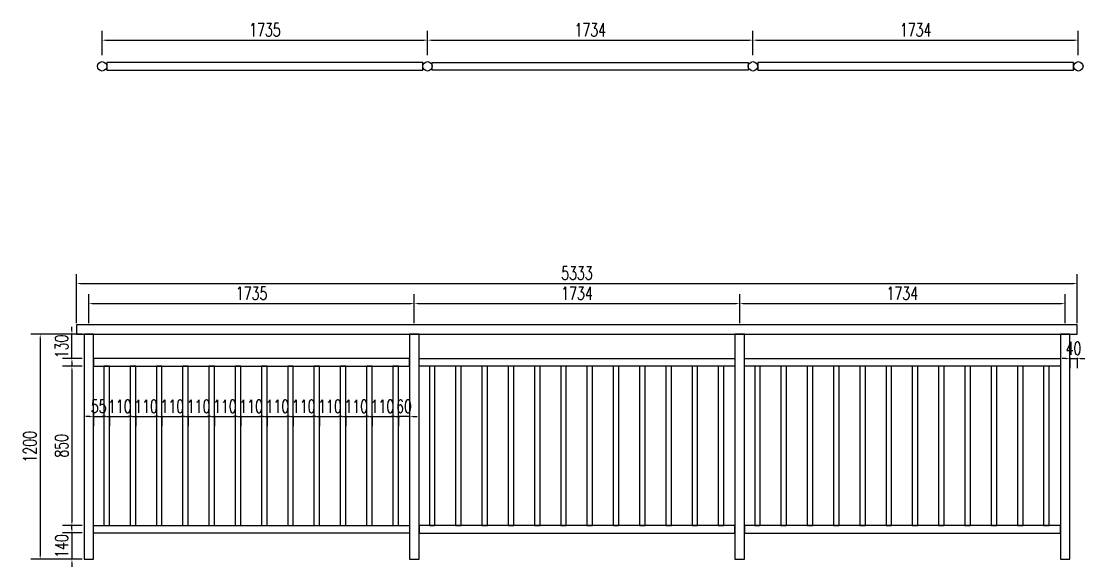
# Model space of a CAD drawing. Header units: millimetres. Extents: x -2430464 to 225692, y -180 to 1805330.
# Drawn here: x -1438561 to -1432893, y 614813 to 617722 of the extents above; entities that cross this region are included whole.
import ezdxf

# ---------------------------------------------------------------- set-up
doc = ezdxf.new("R2010")
doc.units = ezdxf.units.MM
doc.header["$LTSCALE"] = 1000
doc.layers.get('0').update_dxf_attribs({"linetype": 'CONTINUOUS'})
doc.layers.get('DEFPOINTS').update_dxf_attribs({"linetype": 'CONTINUOUS'})
for name, color, linetype in [('W-PLASTIC_RAILINGS塑木栏杆', 6, 'CONTINUOUS'), ('W-WOOD_FLOOR木地板', 30, 'CONTINUOUS'), ('景-通用-文字', 7, 'CONTINUOUS')]:
    doc.layers.add(name, color=color, linetype=linetype)
doc.styles.add('STANDARD_T3', font='simplex.shx', dxfattribs={"width": 0.7, "bigfont": 'gbcbig.shx'})
doc.dimstyles.new('W&&20', dxfattribs={"dimtxt": 70, "dimasz": 20, "dimexe": 50, "dimexo": 60, "dimgap": 20, "dimtad": 1, "dimdec": 0, "dimzin": 0, "dimdsep": 46, "dimtxsty": 'STANDARD_T3', "dimcen": 0.09, "dimclrd": 1, "dimclre": 1, "dimclrt": 7, "dimazin": 2, "dimtfac": 1, "dimtdec": 0, "dimtix": 1, "dimtmove": 2, "dimatfit": 3, "dimfxl": 0, "dimtolj": 1, "dimtzin": 0, "dimarcsym": 0})

# ---------------------------------------------------------------- blocks, each defined once
blk = doc.blocks.new('*U679')
at = {"layer": 'W-PLASTIC_RAILINGS塑木栏杆'}
blk.add_lwpolyline([(-15, -420), (15, -420), (15, 430), (-15, 430)], close=True, dxfattribs=at)
blk = doc.blocks.new('*U680')
at = {"layer": 'W-PLASTIC_RAILINGS塑木栏杆', "color": 0, "linetype": 'ByBlock', "lineweight": -2, "transparency": 16777216}
for p in [(0, 0), (140, 0), (280, 0), (420, 0), (560, 0), (700, 0), (840, 0), (980, 0), (1120, 0), (1260, 0), (1400, 0), (1540, 0)]:
    blk.add_blockref('*U679', p, dxfattribs=at)
blk = doc.blocks.new('*D682')
at = {"layer": 'DEFPOINTS', "color": 0, "transparency": 16777216}
for p in [(-1438266.3, 616052.8), (-1438460.3, 614852.8), (-1438226.3, 614852.8)]:
    blk.add_point(p, dxfattribs=at)
at = {"layer": 'W-WOOD_FLOOR木地板', "color": 1, "lineweight": -2, "transparency": 16777216}
for p, q in [((-1438326.3, 616052.8), (-1438510.3, 616052.8)), ((-1438460.3, 616032.8), (-1438460.3, 614872.8)), ((-1438286.3, 614852.8), (-1438510.3, 614852.8))]:
    blk.add_line(p, q, dxfattribs=at)
at = {"layer": 'W-WOOD_FLOOR木地板', "color": 1, "transparency": 16777216}
for points in [[(-1438463.6, 616032.8), (-1438456.9, 616032.8), (-1438460.3, 616052.8)], [(-1438463.6, 614872.8), (-1438456.9, 614872.8), (-1438460.3, 614852.8)]]:
    blk.add_solid(points, dxfattribs=at)
at = {"layer": 'W-WOOD_FLOOR木地板', "color": 7, "transparency": 16777216, "insert": (-1438515.3, 615452.8), "char_height": 70, "attachment_point": 5, "rotation": 90, "style": 'STANDARD_T3'}
blk.add_mtext('\\A1;1200', dxfattribs=at)
blk = doc.blocks.new('*D683')
at = {"layer": 'DEFPOINTS', "color": 0, "transparency": 16777216}
for p in [(-1438176.3, 615882.8), (-1438291.3, 615032.8), (-1438176.3, 615032.8)]:
    blk.add_point(p, dxfattribs=at)
at = {"layer": 'W-WOOD_FLOOR木地板', "color": 1, "lineweight": -2, "transparency": 16777216}
for p, q in [((-1438236.3, 615882.8), (-1438341.3, 615882.8)), ((-1438291.3, 615862.8), (-1438291.3, 615052.8)), ((-1438236.3, 615032.8), (-1438341.3, 615032.8))]:
    blk.add_line(p, q, dxfattribs=at)
at = {"layer": 'W-WOOD_FLOOR木地板', "color": 1, "transparency": 16777216}
for points in [[(-1438294.6, 615862.8), (-1438287.9, 615862.8), (-1438291.3, 615882.8)], [(-1438294.6, 615052.8), (-1438287.9, 615052.8), (-1438291.3, 615032.8)]]:
    blk.add_solid(points, dxfattribs=at)
at = {"layer": 'W-WOOD_FLOOR木地板', "color": 7, "transparency": 16777216, "insert": (-1438346.3, 615457.8), "char_height": 70, "attachment_point": 5, "rotation": 90, "style": 'STANDARD_T3'}
blk.add_mtext('\\A1;850', dxfattribs=at)
blk = doc.blocks.new('*D681')
at = {"layer": 'DEFPOINTS', "color": 0, "transparency": 16777216}
for p in [(-1438291.3, 616052.8), (-1438176.3, 616052.8), (-1438176.3, 615922.8)]:
    blk.add_point(p, dxfattribs=at)
at = {"layer": 'W-WOOD_FLOOR木地板', "color": 1, "lineweight": -2, "transparency": 16777216}
for p, q in [((-1438236.3, 616052.8), (-1438341.3, 616052.8)), ((-1438291.3, 616072.8), (-1438291.3, 616092.8)), ((-1438291.3, 615922.8), (-1438291.3, 616052.8)), ((-1438236.3, 615922.8), (-1438341.3, 615922.8)), ((-1438291.3, 615902.8), (-1438291.3, 615882.8))]:
    blk.add_line(p, q, dxfattribs=at)
at = {"layer": 'W-WOOD_FLOOR木地板', "color": 1, "transparency": 16777216}
for points in [[(-1438294.6, 616072.8), (-1438287.9, 616072.8), (-1438291.3, 616052.8)], [(-1438294.6, 615902.8), (-1438287.9, 615902.8), (-1438291.3, 615922.8)]]:
    blk.add_solid(points, dxfattribs=at)
at = {"layer": 'W-WOOD_FLOOR木地板', "color": 7, "transparency": 16777216, "insert": (-1438346.3, 615987.8), "char_height": 70, "attachment_point": 5, "rotation": 90, "style": 'STANDARD_T3'}
blk.add_mtext('\\A1;130', dxfattribs=at)
blk = doc.blocks.new('*D684')
at = {"layer": 'DEFPOINTS', "color": 0, "transparency": 16777216}
for p in [(-1438176.3, 614992.8), (-1438291.2, 614852.8), (-1438176.3, 614852.8)]:
    blk.add_point(p, dxfattribs=at)
at = {"layer": 'W-WOOD_FLOOR木地板', "color": 1, "lineweight": -2, "transparency": 16777216}
for p, q in [((-1438291.2, 615012.8), (-1438291.2, 615032.8)), ((-1438236.3, 614992.8), (-1438341.2, 614992.8)), ((-1438291.2, 614992.8), (-1438291.2, 614852.8)), ((-1438236.3, 614852.8), (-1438341.2, 614852.8)), ((-1438291.2, 614832.8), (-1438291.2, 614812.8))]:
    blk.add_line(p, q, dxfattribs=at)
at = {"layer": 'W-WOOD_FLOOR木地板', "color": 1, "transparency": 16777216}
for points in [[(-1438294.5, 615012.8), (-1438287.9, 615012.8), (-1438291.2, 614992.8)], [(-1438294.5, 614832.8), (-1438287.9, 614832.8), (-1438291.2, 614852.8)]]:
    blk.add_solid(points, dxfattribs=at)
at = {"layer": 'W-WOOD_FLOOR木地板', "color": 7, "transparency": 16777216, "insert": (-1438346.2, 614922.8), "char_height": 70, "attachment_point": 5, "rotation": 90, "style": 'STANDARD_T3'}
blk.add_mtext('\\A1;140', dxfattribs=at)
blk = doc.blocks.new('*D685')
at = {"layer": 'DEFPOINTS', "color": 0, "transparency": 16777216}
for p in [(-1436466.3, 616216.3), (-1438201.3, 616052.8), (-1436466.3, 616052.8)]:
    blk.add_point(p, dxfattribs=at)
at = {"layer": 'W-WOOD_FLOOR木地板', "color": 1, "lineweight": -2, "transparency": 16777216}
for p, q in [((-1438201.3, 616112.8), (-1438201.3, 616266.3)), ((-1436466.3, 616112.8), (-1436466.3, 616266.3)), ((-1438181.3, 616216.3), (-1436486.3, 616216.3))]:
    blk.add_line(p, q, dxfattribs=at)
at = {"layer": 'W-WOOD_FLOOR木地板', "color": 1, "transparency": 16777216}
for points in [[(-1438181.3, 616219.6), (-1438181.3, 616212.9), (-1438201.3, 616216.3)], [(-1436486.3, 616219.6), (-1436486.3, 616212.9), (-1436466.3, 616216.3)]]:
    blk.add_solid(points, dxfattribs=at)
at = {"layer": 'W-WOOD_FLOOR木地板', "color": 7, "transparency": 16777216, "insert": (-1437333.8, 616271.3), "char_height": 70, "attachment_point": 5, "style": 'STANDARD_T3'}
blk.add_mtext('\\A1;1735', dxfattribs=at)
blk = doc.blocks.new('*D686')
at = {"layer": 'DEFPOINTS', "color": 0, "transparency": 16777216}
for p in [(-1434732.3, 616216.3), (-1436466.3, 616052.8), (-1434732.3, 616052.8)]:
    blk.add_point(p, dxfattribs=at)
at = {"layer": 'W-WOOD_FLOOR木地板', "color": 1, "lineweight": -2, "transparency": 16777216}
for p, q in [((-1436466.3, 616112.8), (-1436466.3, 616266.3)), ((-1434732.3, 616112.8), (-1434732.3, 616266.3)), ((-1436446.3, 616216.3), (-1434752.3, 616216.3))]:
    blk.add_line(p, q, dxfattribs=at)
at = {"layer": 'W-WOOD_FLOOR木地板', "color": 1, "transparency": 16777216}
for points in [[(-1436446.3, 616219.6), (-1436446.3, 616212.9), (-1436466.3, 616216.3)], [(-1434752.3, 616219.6), (-1434752.3, 616212.9), (-1434732.3, 616216.3)]]:
    blk.add_solid(points, dxfattribs=at)
at = {"layer": 'W-WOOD_FLOOR木地板', "color": 7, "transparency": 16777216, "insert": (-1435599.3, 616271.3), "char_height": 70, "attachment_point": 5, "style": 'STANDARD_T3'}
blk.add_mtext('\\A1;1734', dxfattribs=at)
blk = doc.blocks.new('*D687')
at = {"layer": 'DEFPOINTS', "color": 0, "transparency": 16777216}
for p in [(-1432998.3, 616216.3), (-1434732.3, 616052.8), (-1432998.3, 616052.8)]:
    blk.add_point(p, dxfattribs=at)
at = {"layer": 'W-WOOD_FLOOR木地板', "color": 1, "lineweight": -2, "transparency": 16777216}
for p, q in [((-1434732.3, 616112.8), (-1434732.3, 616266.3)), ((-1432998.3, 616112.8), (-1432998.3, 616266.3)), ((-1434712.3, 616216.3), (-1433018.3, 616216.3))]:
    blk.add_line(p, q, dxfattribs=at)
at = {"layer": 'W-WOOD_FLOOR木地板', "color": 1, "transparency": 16777216}
for points in [[(-1434712.3, 616219.6), (-1434712.3, 616212.9), (-1434732.3, 616216.3)], [(-1433018.3, 616219.6), (-1433018.3, 616212.9), (-1432998.3, 616216.3)]]:
    blk.add_solid(points, dxfattribs=at)
at = {"layer": 'W-WOOD_FLOOR木地板', "color": 7, "transparency": 16777216, "insert": (-1433865.3, 616271.3), "char_height": 70, "attachment_point": 5, "style": 'STANDARD_T3'}
blk.add_mtext('\\A1;1734', dxfattribs=at)
blk = doc.blocks.new('*D688')
at = {"layer": 'DEFPOINTS', "color": 0, "transparency": 16777216}
for p in [(-1438176.3, 615690.3), (-1438121.3, 615690.3), (-1438121.3, 615613.3)]:
    blk.add_point(p, dxfattribs=at)
at = {"layer": 'W-WOOD_FLOOR木地板', "color": 1, "lineweight": -2, "transparency": 16777216}
for p, q in [((-1438196.3, 615613.3), (-1438216.3, 615613.3)), ((-1438176.3, 615630.3), (-1438176.3, 615563.3)), ((-1438176.3, 615613.3), (-1438121.3, 615613.3)), ((-1438121.3, 615630.3), (-1438121.3, 615563.3)), ((-1438101.3, 615613.3), (-1438081.3, 615613.3))]:
    blk.add_line(p, q, dxfattribs=at)
at = {"layer": 'W-WOOD_FLOOR木地板', "color": 1, "transparency": 16777216}
for points in [[(-1438196.3, 615616.6), (-1438196.3, 615609.9), (-1438176.3, 615613.3)], [(-1438101.3, 615616.6), (-1438101.3, 615609.9), (-1438121.3, 615613.3)]]:
    blk.add_solid(points, dxfattribs=at)
at = {"layer": 'W-WOOD_FLOOR木地板', "color": 7, "transparency": 16777216, "insert": (-1438148.8, 615668.3), "char_height": 70, "attachment_point": 5, "style": 'STANDARD_T3'}
blk.add_mtext('\\A1;55', dxfattribs=at)
blk = doc.blocks.new('*D689')
at = {"layer": 'DEFPOINTS', "color": 0, "transparency": 16777216}
for p in [(-1436551.3, 615736.2), (-1436491.3, 615736.2), (-1436551.3, 615613.3)]:
    blk.add_point(p, dxfattribs=at)
at = {"layer": '景-通用-文字', "color": 1, "lineweight": -2, "transparency": 16777216}
for p, q in [((-1436571.3, 615613.3), (-1436591.3, 615613.3)), ((-1436551.3, 615618.3), (-1436551.3, 615563.3)), ((-1436491.3, 615613.3), (-1436551.3, 615613.3)), ((-1436491.3, 615618.3), (-1436491.3, 615563.3)), ((-1436471.3, 615613.3), (-1436451.3, 615613.3))]:
    blk.add_line(p, q, dxfattribs=at)
at = {"layer": '景-通用-文字', "color": 1, "transparency": 16777216}
for points in [[(-1436571.3, 615616.6), (-1436571.3, 615609.9), (-1436551.3, 615613.3)], [(-1436471.3, 615616.6), (-1436471.3, 615609.9), (-1436491.3, 615613.3)]]:
    blk.add_solid(points, dxfattribs=at)
at = {"layer": '景-通用-文字', "color": 7, "transparency": 16777216, "insert": (-1436521.3, 615668.3), "char_height": 70, "attachment_point": 5, "style": 'STANDARD_T3'}
blk.add_mtext('\\A1;60', dxfattribs=at)
blk = doc.blocks.new('*D1049')
at = {"layer": 'DEFPOINTS', "color": 0, "transparency": 16777216}
for p in [(-1438091.3, 615737.2), (-1437981.3, 615737.2), (-1437981.3, 615613.3)]:
    blk.add_point(p, dxfattribs=at)
at = {"layer": '景-通用-文字', "color": 1, "lineweight": -2, "transparency": 16777216}
for p, q in [((-1438111.3, 615613.3), (-1438131.3, 615613.3)), ((-1438091.3, 615618.3), (-1438091.3, 615563.3)), ((-1438091.3, 615613.3), (-1437981.3, 615613.3)), ((-1437981.3, 615618.3), (-1437981.3, 615563.3)), ((-1437961.3, 615613.3), (-1437941.3, 615613.3))]:
    blk.add_line(p, q, dxfattribs=at)
at = {"layer": '景-通用-文字', "color": 1, "transparency": 16777216}
for points in [[(-1438111.3, 615616.6), (-1438111.3, 615609.9), (-1438091.3, 615613.3)], [(-1437961.3, 615616.6), (-1437961.3, 615609.9), (-1437981.3, 615613.3)]]:
    blk.add_solid(points, dxfattribs=at)
at = {"layer": '景-通用-文字', "color": 7, "transparency": 16777216, "insert": (-1438036.3, 615668.3), "char_height": 70, "attachment_point": 5, "style": 'STANDARD_T3'}
blk.add_mtext('\\A1;110', dxfattribs=at)
blk = doc.blocks.new('*D2167')
at = {"color": 1, "lineweight": -2, "transparency": 16777216}
for p, q in [((-1432993.3, 615922.8), (-1433013.3, 615922.8)), ((-1432973.3, 615927.8), (-1432973.3, 615872.8)), ((-1432973.3, 615922.8), (-1432933.3, 615922.8)), ((-1432933.3, 615927.8), (-1432933.3, 615872.8)), ((-1432913.3, 615922.8), (-1432893.3, 615922.8))]:
    blk.add_line(p, q, dxfattribs=at)
at = {"color": 1, "transparency": 16777216}
for points in [[(-1432993.3, 615926.1), (-1432993.3, 615919.4), (-1432973.3, 615922.8)], [(-1432913.3, 615926.1), (-1432913.3, 615919.4), (-1432933.3, 615922.8)]]:
    blk.add_solid(points, dxfattribs=at)
at = {"layer": 'DEFPOINTS', "color": 0, "transparency": 16777216}
for p in [(-1432973.3, 616052.8), (-1432933.3, 616052.8), (-1432933.3, 615922.8)]:
    blk.add_point(p, dxfattribs=at)
at = {"color": 7, "transparency": 16777216, "insert": (-1432953.3, 615977.8), "char_height": 70, "attachment_point": 5, "style": 'STANDARD_T3'}
blk.add_mtext('\\A1;40', dxfattribs=at)
blk = doc.blocks.new('*D2168')
at = {"layer": 'DEFPOINTS', "color": 0, "transparency": 16777216}
for p in [(-1432933.3, 616324), (-1438266.3, 616052.8), (-1432933.3, 616052.8)]:
    blk.add_point(p, dxfattribs=at)
at = {"layer": 'W-WOOD_FLOOR木地板', "color": 1, "lineweight": -2, "transparency": 16777216}
for p, q in [((-1438266.3, 616112.8), (-1438266.3, 616374)), ((-1432933.3, 616112.8), (-1432933.3, 616374)), ((-1438246.3, 616324), (-1432953.3, 616324))]:
    blk.add_line(p, q, dxfattribs=at)
at = {"layer": 'W-WOOD_FLOOR木地板', "color": 1, "transparency": 16777216}
for points in [[(-1438246.3, 616327.3), (-1438246.3, 616320.7), (-1438266.3, 616324)], [(-1432953.3, 616327.3), (-1432953.3, 616320.7), (-1432933.3, 616324)]]:
    blk.add_solid(points, dxfattribs=at)
at = {"layer": 'W-WOOD_FLOOR木地板', "color": 7, "transparency": 16777216, "insert": (-1435599.8, 616379), "char_height": 70, "attachment_point": 5, "style": 'STANDARD_T3'}
blk.add_mtext('\\A1;5333', dxfattribs=at)
blk = doc.blocks.new('*D2275')
at = {"color": 1, "lineweight": -2, "transparency": 16777216}
for p, q in [((-1438130.4, 617542), (-1438130.4, 617671.5)), ((-1436395.4, 617542), (-1436395.4, 617671.5)), ((-1438110.4, 617621.5), (-1436415.4, 617621.5))]:
    blk.add_line(p, q, dxfattribs=at)
at = {"color": 1, "transparency": 16777216}
for points in [[(-1438110.4, 617624.8), (-1438110.4, 617618.2), (-1438130.4, 617621.5)], [(-1436415.4, 617624.8), (-1436415.4, 617618.2), (-1436395.4, 617621.5)]]:
    blk.add_solid(points, dxfattribs=at)
at = {"layer": 'DEFPOINTS', "color": 0, "transparency": 16777216}
for p in [(-1436395.4, 617621.5), (-1438130.4, 617482), (-1436395.4, 617482)]:
    blk.add_point(p, dxfattribs=at)
at = {"color": 7, "transparency": 16777216, "insert": (-1437262.9, 617676.5), "char_height": 70, "attachment_point": 5, "style": 'STANDARD_T3'}
blk.add_mtext('\\A1;1735', dxfattribs=at)
blk = doc.blocks.new('*D2276')
at = {"color": 1, "lineweight": -2, "transparency": 16777216}
for p, q in [((-1436395.4, 617542), (-1436395.4, 617671.5)), ((-1434661.4, 617542), (-1434661.4, 617671.5)), ((-1436375.4, 617621.5), (-1434681.4, 617621.5))]:
    blk.add_line(p, q, dxfattribs=at)
at = {"color": 1, "transparency": 16777216}
for points in [[(-1436375.4, 617624.8), (-1436375.4, 617618.2), (-1436395.4, 617621.5)], [(-1434681.4, 617624.8), (-1434681.4, 617618.2), (-1434661.4, 617621.5)]]:
    blk.add_solid(points, dxfattribs=at)
at = {"layer": 'DEFPOINTS', "color": 0, "transparency": 16777216}
for p in [(-1434661.4, 617621.5), (-1436395.4, 617482), (-1434661.4, 617482)]:
    blk.add_point(p, dxfattribs=at)
at = {"color": 7, "transparency": 16777216, "insert": (-1435528.4, 617676.5), "char_height": 70, "attachment_point": 5, "style": 'STANDARD_T3'}
blk.add_mtext('\\A1;1734', dxfattribs=at)
blk = doc.blocks.new('*D2277')
at = {"color": 1, "lineweight": -2, "transparency": 16777216}
for p, q in [((-1434661.4, 617542), (-1434661.4, 617671.5)), ((-1432927.4, 617542), (-1432927.4, 617671.5)), ((-1434641.4, 617621.5), (-1432947.4, 617621.5))]:
    blk.add_line(p, q, dxfattribs=at)
at = {"color": 1, "transparency": 16777216}
for points in [[(-1434641.4, 617624.8), (-1434641.4, 617618.2), (-1434661.4, 617621.5)], [(-1432947.4, 617624.8), (-1432947.4, 617618.2), (-1432927.4, 617621.5)]]:
    blk.add_solid(points, dxfattribs=at)
at = {"layer": 'DEFPOINTS', "color": 0, "transparency": 16777216}
for p in [(-1432927.4, 617621.5), (-1434661.4, 617482), (-1432927.4, 617482)]:
    blk.add_point(p, dxfattribs=at)
at = {"color": 7, "transparency": 16777216, "insert": (-1433794.4, 617676.5), "char_height": 70, "attachment_point": 5, "style": 'STANDARD_T3'}
blk.add_mtext('\\A1;1734', dxfattribs=at)
blk = doc.blocks.new('*D2633')
at = {"layer": 'DEFPOINTS', "color": 0, "transparency": 16777216}
for p in [(-1437951.3, 615737.2), (-1437841.3, 615737.2), (-1437841.3, 615613.3)]:
    blk.add_point(p, dxfattribs=at)
at = {"layer": '景-通用-文字', "color": 1, "lineweight": -2, "transparency": 16777216}
for p, q in [((-1437971.3, 615613.3), (-1437991.3, 615613.3)), ((-1437951.3, 615618.3), (-1437951.3, 615563.3)), ((-1437951.3, 615613.3), (-1437841.3, 615613.3)), ((-1437841.3, 615618.3), (-1437841.3, 615563.3)), ((-1437821.3, 615613.3), (-1437801.3, 615613.3))]:
    blk.add_line(p, q, dxfattribs=at)
at = {"layer": '景-通用-文字', "color": 1, "transparency": 16777216}
for points in [[(-1437971.3, 615616.6), (-1437971.3, 615609.9), (-1437951.3, 615613.3)], [(-1437821.3, 615616.6), (-1437821.3, 615609.9), (-1437841.3, 615613.3)]]:
    blk.add_solid(points, dxfattribs=at)
at = {"layer": '景-通用-文字', "color": 7, "transparency": 16777216, "insert": (-1437896.3, 615668.3), "char_height": 70, "attachment_point": 5, "style": 'STANDARD_T3'}
blk.add_mtext('\\A1;110', dxfattribs=at)
blk = doc.blocks.new('*D2634')
at = {"layer": 'DEFPOINTS', "color": 0, "transparency": 16777216}
for p in [(-1437811.3, 615737.2), (-1437701.3, 615737.2), (-1437701.3, 615613.3)]:
    blk.add_point(p, dxfattribs=at)
at = {"layer": '景-通用-文字', "color": 1, "lineweight": -2, "transparency": 16777216}
for p, q in [((-1437831.3, 615613.3), (-1437851.3, 615613.3)), ((-1437811.3, 615618.3), (-1437811.3, 615563.3)), ((-1437811.3, 615613.3), (-1437701.3, 615613.3)), ((-1437701.3, 615618.3), (-1437701.3, 615563.3)), ((-1437681.3, 615613.3), (-1437661.3, 615613.3))]:
    blk.add_line(p, q, dxfattribs=at)
at = {"layer": '景-通用-文字', "color": 1, "transparency": 16777216}
for points in [[(-1437831.3, 615616.6), (-1437831.3, 615609.9), (-1437811.3, 615613.3)], [(-1437681.3, 615616.6), (-1437681.3, 615609.9), (-1437701.3, 615613.3)]]:
    blk.add_solid(points, dxfattribs=at)
at = {"layer": '景-通用-文字', "color": 7, "transparency": 16777216, "insert": (-1437756.3, 615668.3), "char_height": 70, "attachment_point": 5, "style": 'STANDARD_T3'}
blk.add_mtext('\\A1;110', dxfattribs=at)
blk = doc.blocks.new('*D2635')
at = {"layer": 'DEFPOINTS', "color": 0, "transparency": 16777216}
for p in [(-1437671.3, 615737.2), (-1437561.3, 615737.2), (-1437561.3, 615613.3)]:
    blk.add_point(p, dxfattribs=at)
at = {"layer": '景-通用-文字', "color": 1, "lineweight": -2, "transparency": 16777216}
for p, q in [((-1437691.3, 615613.3), (-1437711.3, 615613.3)), ((-1437671.3, 615618.3), (-1437671.3, 615563.3)), ((-1437671.3, 615613.3), (-1437561.3, 615613.3)), ((-1437561.3, 615618.3), (-1437561.3, 615563.3)), ((-1437541.3, 615613.3), (-1437521.3, 615613.3))]:
    blk.add_line(p, q, dxfattribs=at)
at = {"layer": '景-通用-文字', "color": 1, "transparency": 16777216}
for points in [[(-1437691.3, 615616.6), (-1437691.3, 615609.9), (-1437671.3, 615613.3)], [(-1437541.3, 615616.6), (-1437541.3, 615609.9), (-1437561.3, 615613.3)]]:
    blk.add_solid(points, dxfattribs=at)
at = {"layer": '景-通用-文字', "color": 7, "transparency": 16777216, "insert": (-1437616.3, 615668.3), "char_height": 70, "attachment_point": 5, "style": 'STANDARD_T3'}
blk.add_mtext('\\A1;110', dxfattribs=at)
blk = doc.blocks.new('*D2636')
at = {"layer": 'DEFPOINTS', "color": 0, "transparency": 16777216}
for p in [(-1437531.3, 615737.2), (-1437421.3, 615737.2), (-1437421.3, 615613.3)]:
    blk.add_point(p, dxfattribs=at)
at = {"layer": '景-通用-文字', "color": 1, "lineweight": -2, "transparency": 16777216}
for p, q in [((-1437551.3, 615613.3), (-1437571.3, 615613.3)), ((-1437531.3, 615618.3), (-1437531.3, 615563.3)), ((-1437531.3, 615613.3), (-1437421.3, 615613.3)), ((-1437421.3, 615618.3), (-1437421.3, 615563.3)), ((-1437401.3, 615613.3), (-1437381.3, 615613.3))]:
    blk.add_line(p, q, dxfattribs=at)
at = {"layer": '景-通用-文字', "color": 1, "transparency": 16777216}
for points in [[(-1437551.3, 615616.6), (-1437551.3, 615609.9), (-1437531.3, 615613.3)], [(-1437401.3, 615616.6), (-1437401.3, 615609.9), (-1437421.3, 615613.3)]]:
    blk.add_solid(points, dxfattribs=at)
at = {"layer": '景-通用-文字', "color": 7, "transparency": 16777216, "insert": (-1437476.3, 615668.3), "char_height": 70, "attachment_point": 5, "style": 'STANDARD_T3'}
blk.add_mtext('\\A1;110', dxfattribs=at)
blk = doc.blocks.new('*D2637')
at = {"layer": 'DEFPOINTS', "color": 0, "transparency": 16777216}
for p in [(-1437391.3, 615737.2), (-1437281.3, 615737.2), (-1437281.3, 615613.3)]:
    blk.add_point(p, dxfattribs=at)
at = {"layer": '景-通用-文字', "color": 1, "lineweight": -2, "transparency": 16777216}
for p, q in [((-1437411.3, 615613.3), (-1437431.3, 615613.3)), ((-1437391.3, 615618.3), (-1437391.3, 615563.3)), ((-1437391.3, 615613.3), (-1437281.3, 615613.3)), ((-1437281.3, 615618.3), (-1437281.3, 615563.3)), ((-1437261.3, 615613.3), (-1437241.3, 615613.3))]:
    blk.add_line(p, q, dxfattribs=at)
at = {"layer": '景-通用-文字', "color": 1, "transparency": 16777216}
for points in [[(-1437411.3, 615616.6), (-1437411.3, 615609.9), (-1437391.3, 615613.3)], [(-1437261.3, 615616.6), (-1437261.3, 615609.9), (-1437281.3, 615613.3)]]:
    blk.add_solid(points, dxfattribs=at)
at = {"layer": '景-通用-文字', "color": 7, "transparency": 16777216, "insert": (-1437336.3, 615668.3), "char_height": 70, "attachment_point": 5, "style": 'STANDARD_T3'}
blk.add_mtext('\\A1;110', dxfattribs=at)
blk = doc.blocks.new('*D2638')
at = {"layer": 'DEFPOINTS', "color": 0, "transparency": 16777216}
for p in [(-1437251.3, 615737.2), (-1437141.3, 615737.2), (-1437141.3, 615613.3)]:
    blk.add_point(p, dxfattribs=at)
at = {"layer": '景-通用-文字', "color": 1, "lineweight": -2, "transparency": 16777216}
for p, q in [((-1437271.3, 615613.3), (-1437291.3, 615613.3)), ((-1437251.3, 615618.3), (-1437251.3, 615563.3)), ((-1437251.3, 615613.3), (-1437141.3, 615613.3)), ((-1437141.3, 615618.3), (-1437141.3, 615563.3)), ((-1437121.3, 615613.3), (-1437101.3, 615613.3))]:
    blk.add_line(p, q, dxfattribs=at)
at = {"layer": '景-通用-文字', "color": 1, "transparency": 16777216}
for points in [[(-1437271.3, 615616.6), (-1437271.3, 615609.9), (-1437251.3, 615613.3)], [(-1437121.3, 615616.6), (-1437121.3, 615609.9), (-1437141.3, 615613.3)]]:
    blk.add_solid(points, dxfattribs=at)
at = {"layer": '景-通用-文字', "color": 7, "transparency": 16777216, "insert": (-1437196.3, 615668.3), "char_height": 70, "attachment_point": 5, "style": 'STANDARD_T3'}
blk.add_mtext('\\A1;110', dxfattribs=at)
blk = doc.blocks.new('*D2639')
at = {"layer": 'DEFPOINTS', "color": 0, "transparency": 16777216}
for p in [(-1437111.3, 615737.2), (-1437001.3, 615737.2), (-1437001.3, 615613.3)]:
    blk.add_point(p, dxfattribs=at)
at = {"layer": '景-通用-文字', "color": 1, "lineweight": -2, "transparency": 16777216}
for p, q in [((-1437131.3, 615613.3), (-1437151.3, 615613.3)), ((-1437111.3, 615618.3), (-1437111.3, 615563.3)), ((-1437111.3, 615613.3), (-1437001.3, 615613.3)), ((-1437001.3, 615618.3), (-1437001.3, 615563.3)), ((-1436981.3, 615613.3), (-1436961.3, 615613.3))]:
    blk.add_line(p, q, dxfattribs=at)
at = {"layer": '景-通用-文字', "color": 1, "transparency": 16777216}
for points in [[(-1437131.3, 615616.6), (-1437131.3, 615609.9), (-1437111.3, 615613.3)], [(-1436981.3, 615616.6), (-1436981.3, 615609.9), (-1437001.3, 615613.3)]]:
    blk.add_solid(points, dxfattribs=at)
at = {"layer": '景-通用-文字', "color": 7, "transparency": 16777216, "insert": (-1437056.3, 615668.3), "char_height": 70, "attachment_point": 5, "style": 'STANDARD_T3'}
blk.add_mtext('\\A1;110', dxfattribs=at)
blk = doc.blocks.new('*D2640')
at = {"layer": 'DEFPOINTS', "color": 0, "transparency": 16777216}
for p in [(-1436971.3, 615737.2), (-1436861.3, 615737.2), (-1436861.3, 615613.3)]:
    blk.add_point(p, dxfattribs=at)
at = {"layer": '景-通用-文字', "color": 1, "lineweight": -2, "transparency": 16777216}
for p, q in [((-1436991.3, 615613.3), (-1437011.3, 615613.3)), ((-1436971.3, 615618.3), (-1436971.3, 615563.3)), ((-1436971.3, 615613.3), (-1436861.3, 615613.3)), ((-1436861.3, 615618.3), (-1436861.3, 615563.3)), ((-1436841.3, 615613.3), (-1436821.3, 615613.3))]:
    blk.add_line(p, q, dxfattribs=at)
at = {"layer": '景-通用-文字', "color": 1, "transparency": 16777216}
for points in [[(-1436991.3, 615616.6), (-1436991.3, 615609.9), (-1436971.3, 615613.3)], [(-1436841.3, 615616.6), (-1436841.3, 615609.9), (-1436861.3, 615613.3)]]:
    blk.add_solid(points, dxfattribs=at)
at = {"layer": '景-通用-文字', "color": 7, "transparency": 16777216, "insert": (-1436916.3, 615668.3), "char_height": 70, "attachment_point": 5, "style": 'STANDARD_T3'}
blk.add_mtext('\\A1;110', dxfattribs=at)
blk = doc.blocks.new('*D2641')
at = {"layer": 'DEFPOINTS', "color": 0, "transparency": 16777216}
for p in [(-1436831.3, 615737.2), (-1436721.3, 615737.2), (-1436721.3, 615613.3)]:
    blk.add_point(p, dxfattribs=at)
at = {"layer": '景-通用-文字', "color": 1, "lineweight": -2, "transparency": 16777216}
for p, q in [((-1436851.3, 615613.3), (-1436871.3, 615613.3)), ((-1436831.3, 615618.3), (-1436831.3, 615563.3)), ((-1436831.3, 615613.3), (-1436721.3, 615613.3)), ((-1436721.3, 615618.3), (-1436721.3, 615563.3)), ((-1436701.3, 615613.3), (-1436681.3, 615613.3))]:
    blk.add_line(p, q, dxfattribs=at)
at = {"layer": '景-通用-文字', "color": 1, "transparency": 16777216}
for points in [[(-1436851.3, 615616.6), (-1436851.3, 615609.9), (-1436831.3, 615613.3)], [(-1436701.3, 615616.6), (-1436701.3, 615609.9), (-1436721.3, 615613.3)]]:
    blk.add_solid(points, dxfattribs=at)
at = {"layer": '景-通用-文字', "color": 7, "transparency": 16777216, "insert": (-1436776.3, 615668.3), "char_height": 70, "attachment_point": 5, "style": 'STANDARD_T3'}
blk.add_mtext('\\A1;110', dxfattribs=at)
blk = doc.blocks.new('*D2642')
at = {"layer": 'DEFPOINTS', "color": 0, "transparency": 16777216}
for p in [(-1436691.3, 615737.2), (-1436581.3, 615737.2), (-1436581.3, 615613.3)]:
    blk.add_point(p, dxfattribs=at)
at = {"layer": '景-通用-文字', "color": 1, "lineweight": -2, "transparency": 16777216}
for p, q in [((-1436711.3, 615613.3), (-1436731.3, 615613.3)), ((-1436691.3, 615618.3), (-1436691.3, 615563.3)), ((-1436691.3, 615613.3), (-1436581.3, 615613.3)), ((-1436581.3, 615618.3), (-1436581.3, 615563.3)), ((-1436561.3, 615613.3), (-1436541.3, 615613.3))]:
    blk.add_line(p, q, dxfattribs=at)
at = {"layer": '景-通用-文字', "color": 1, "transparency": 16777216}
for points in [[(-1436711.3, 615616.6), (-1436711.3, 615609.9), (-1436691.3, 615613.3)], [(-1436561.3, 615616.6), (-1436561.3, 615609.9), (-1436581.3, 615613.3)]]:
    blk.add_solid(points, dxfattribs=at)
at = {"layer": '景-通用-文字', "color": 7, "transparency": 16777216, "insert": (-1436636.3, 615668.3), "char_height": 70, "attachment_point": 5, "style": 'STANDARD_T3'}
blk.add_mtext('\\A1;110', dxfattribs=at)
blk = doc.blocks.new('*U2643')
at = {"layer": 'W-PLASTIC_RAILINGS塑木栏杆'}
blk.add_lwpolyline([(-15, -420), (15, -420), (15, 430), (-15, 430)], close=True, dxfattribs=at)
blk = doc.blocks.new('*U2644')
at = {"layer": 'W-PLASTIC_RAILINGS塑木栏杆', "color": 0, "linetype": 'ByBlock', "lineweight": -2, "transparency": 16777216}
for p in [(0, 0), (140, 0), (280, 0), (420, 0), (560, 0), (700, 0), (840, 0), (980, 0), (1120, 0), (1260, 0), (1400, 0), (1540, 0)]:
    blk.add_blockref('*U2643', p, dxfattribs=at)
blk = doc.blocks.new('*U2645')
at = {"layer": 'W-PLASTIC_RAILINGS塑木栏杆'}
blk.add_lwpolyline([(-15, -420), (15, -420), (15, 430), (-15, 430)], close=True, dxfattribs=at)
blk = doc.blocks.new('*U2646')
at = {"layer": 'W-PLASTIC_RAILINGS塑木栏杆', "color": 0, "linetype": 'ByBlock', "lineweight": -2, "transparency": 16777216}
for p in [(0, 0), (140, 0), (280, 0), (420, 0), (560, 0), (700, 0), (840, 0), (980, 0), (1120, 0), (1260, 0), (1400, 0), (1540, 0)]:
    blk.add_blockref('*U2645', p, dxfattribs=at)

msp = doc.modelspace()

# ---------------------------------------------------------------- linework, layer by layer
at = {"layer": 'W-PLASTIC_RAILINGS塑木栏杆'}
for points in [[(-1438105.37, 617462.05), (-1436420.37, 617462.05), (-1436420.37, 617502.05), (-1438105.37, 617502.05)], [(-1434686.37, 617462.05), (-1436370.37, 617462.05), (-1436370.37, 617502.05), (-1434686.37, 617502.05)], [(-1434636.37, 617462.05), (-1432952.37, 617462.05), (-1432952.37, 617502.05), (-1434636.37, 617502.05)], [(-1438266.28, 616052.76), (-1432933.28, 616052.76), (-1432933.28, 616102.76), (-1438266.28, 616102.76)], [(-1438226.28, 614852.76), (-1438176.28, 614852.76), (-1438176.28, 616052.76), (-1438226.28, 616052.76)], [(-1436491.28, 614852.76), (-1436441.28, 614852.76), (-1436441.28, 616052.76), (-1436491.28, 616052.76)], [(-1434757.28, 614852.76), (-1434707.28, 614852.76), (-1434707.28, 616052.76), (-1434757.28, 616052.76)], [(-1433023.28, 614852.76), (-1432973.28, 614852.76), (-1432973.28, 616052.76), (-1433023.28, 616052.76)], [(-1438176.28, 615882.76), (-1436491.28, 615882.76), (-1436491.28, 615922.76), (-1438176.28, 615922.76)], [(-1434757.28, 615882.76), (-1436441.28, 615882.76), (-1436441.28, 615922.76), (-1434757.28, 615922.76)], [(-1433023.28, 615882.76), (-1434707.28, 615882.76), (-1434707.28, 615922.76), (-1433023.28, 615922.76)], [(-1438176.28, 615032.76), (-1436491.28, 615032.76), (-1436491.28, 614992.76), (-1438176.28, 614992.76)], [(-1434757.28, 615032.76), (-1436441.28, 615032.76), (-1436441.28, 614992.76), (-1434757.28, 614992.76)], [(-1433023.28, 615032.76), (-1434707.28, 615032.76), (-1434707.28, 614992.76), (-1433023.28, 614992.76)]]:
    msp.add_lwpolyline(points, close=True, dxfattribs=at)
for centre in [(-1438130.37, 617482.05), (-1436395.37, 617482.05), (-1434661.37, 617482.05), (-1432927.37, 617482.05)]:
    msp.add_circle(centre, 25, dxfattribs=at)

# ---------------------------------------------------------------- block references
for name, p in [('*U680', (-1438106.28, 615452.76)), ('*U2644', (-1436371.28, 615452.76)), ('*U2646', (-1434637.28, 615452.76))]:
    msp.add_blockref(name, p, dxfattribs=at)

# ---------------------------------------------------------------- dimensions: what is measured, and where the dimension line sits
for base, p1, p2, picture, middle in [((-1436395.37, 617621.51), (-1438130.37, 617482.05), (-1436395.37, 617482.05), '*D2275', (-1437262.87, 617676.51)), ((-1434661.37, 617621.51), (-1436395.37, 617482.05), (-1434661.37, 617482.05), '*D2276', (-1435528.37, 617676.51)), ((-1432927.37, 617621.51), (-1434661.37, 617482.05), (-1432927.37, 617482.05), '*D2277', (-1433794.37, 617676.51))]:
    dim = msp.add_linear_dim(base=base, p1=p1, p2=p2, dimstyle='W&&20')
    dim.commit()
    dim.dimension.update_dxf_attribs({"geometry": picture, "text_midpoint": middle})
at = {"color": 1}
dim = msp.add_linear_dim(base=(-1432933.28, 615922.76), p1=(-1432973.28, 616052.76), p2=(-1432933.28, 616052.76), dimstyle='W&&20', override={"dimfxl": 5, "dimfxlon": 1, "dimarcsym": 2}, dxfattribs=at)
dim.commit()
dim.dimension.update_dxf_attribs({"geometry": '*D2167', "text_midpoint": (-1432953.28, 615977.76)})
at = {"layer": 'W-WOOD_FLOOR木地板'}
for base, p1, p2, picture, middle in [((-1432933.28, 616323.99), (-1438266.28, 616052.76), (-1432933.28, 616052.76), '*D2168', (-1435599.78, 616378.99)), ((-1436466.28, 616216.26), (-1438201.28, 616052.76), (-1436466.28, 616052.76), '*D685', (-1437333.78, 616271.26)), ((-1434732.28, 616216.26), (-1436466.28, 616052.76), (-1434732.28, 616052.76), '*D686', (-1435599.28, 616271.26)), ((-1432998.28, 616216.26), (-1434732.28, 616052.76), (-1432998.28, 616052.76), '*D687', (-1433865.28, 616271.26)), ((-1438121.28, 615613.26), (-1438176.28, 615690.26), (-1438121.28, 615690.26), '*D688', (-1438148.78, 615668.26))]:
    dim = msp.add_linear_dim(base=base, p1=p1, p2=p2, dimstyle='W&&20', dxfattribs=at)
    dim.commit()
    dim.dimension.update_dxf_attribs({"geometry": picture, "text_midpoint": middle})
for base, p1, p2, picture, middle in [((-1438460.28, 614852.76), (-1438266.28, 616052.76), (-1438226.28, 614852.76), '*D682', (-1438515.28, 615452.76)), ((-1438291.28, 616052.76), (-1438176.28, 615922.76), (-1438176.28, 616052.76), '*D681', (-1438346.28, 615987.76)), ((-1438291.28, 615032.76), (-1438176.28, 615882.76), (-1438176.28, 615032.76), '*D683', (-1438346.28, 615457.76)), ((-1438291.21, 614852.76), (-1438176.28, 614992.76), (-1438176.28, 614852.76), '*D684', (-1438346.21, 614922.76))]:
    dim = msp.add_linear_dim(base=base, p1=p1, p2=p2, angle=90, dimstyle='W&&20', dxfattribs=at)
    dim.commit()
    dim.dimension.update_dxf_attribs({"geometry": picture, "text_midpoint": middle})
at = {"layer": '景-通用-文字', "color": 3}
for base, p1, p2, picture, middle in [((-1437981.28, 615613.26), (-1438091.28, 615737.17), (-1437981.28, 615737.17), '*D1049', (-1438036.28, 615668.26)), ((-1437841.28, 615613.26), (-1437951.28, 615737.17), (-1437841.28, 615737.17), '*D2633', (-1437896.28, 615668.26)), ((-1437701.28, 615613.26), (-1437811.28, 615737.17), (-1437701.28, 615737.17), '*D2634', (-1437756.28, 615668.26)), ((-1437561.28, 615613.26), (-1437671.28, 615737.17), (-1437561.28, 615737.17), '*D2635', (-1437616.28, 615668.26)), ((-1437421.28, 615613.26), (-1437531.28, 615737.17), (-1437421.28, 615737.17), '*D2636', (-1437476.28, 615668.26)), ((-1437281.28, 615613.26), (-1437391.28, 615737.17), (-1437281.28, 615737.17), '*D2637', (-1437336.28, 615668.26)), ((-1437141.28, 615613.26), (-1437251.28, 615737.17), (-1437141.28, 615737.17), '*D2638', (-1437196.28, 615668.26)), ((-1437001.28, 615613.26), (-1437111.28, 615737.17), (-1437001.28, 615737.17), '*D2639', (-1437056.28, 615668.26)), ((-1436861.28, 615613.26), (-1436971.28, 615737.17), (-1436861.28, 615737.17), '*D2640', (-1436916.28, 615668.26)), ((-1436721.28, 615613.26), (-1436831.28, 615737.17), (-1436721.28, 615737.17), '*D2641', (-1436776.28, 615668.26)), ((-1436581.28, 615613.26), (-1436691.28, 615737.17), (-1436581.28, 615737.17), '*D2642', (-1436636.28, 615668.26)), ((-1436551.28, 615613.26), (-1436491.28, 615736.23), (-1436551.28, 615736.23), '*D689', (-1436521.28, 615668.26))]:
    dim = msp.add_linear_dim(base=base, p1=p1, p2=p2, dimstyle='W&&20', override={"dimfxl": 5, "dimfxlon": 1, "dimarcsym": 2}, dxfattribs=at)
    dim.commit()
    dim.dimension.update_dxf_attribs({"geometry": picture, "text_midpoint": middle})

doc.saveas('drawing.dxf')
